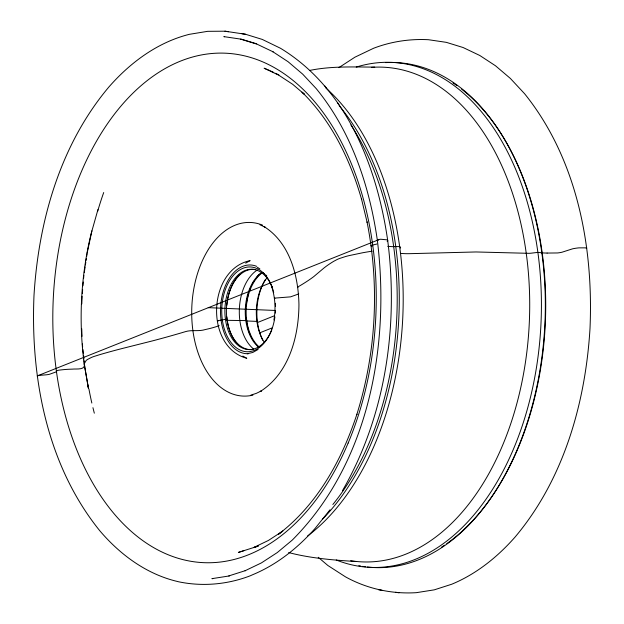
<?xml version="1.0" encoding="UTF-8"?>
<svg xmlns="http://www.w3.org/2000/svg" width="624" height="624" viewBox="0 0 624 624"><rect width="100%" height="100%" fill="white"/><g stroke="black" fill="none" stroke-linecap="round" stroke-linejoin="round"><path stroke-width="0.94" d="M81.806 303.919L82.095 296.283M242.845 356.062L246.761 358.285C204.461 346.804 207.574 269.443 250.146 260.614L245.645 263.149M82.337 293.428L82.657 289.622M82.976 285.815L83.296 282.009M83.616 278.203L83.858 275.348M38.204 375.461L45.895 374.845A6.029 1.271 -7.8 0 0 49.452 374.291L56.105 371.912A1.989 0.421 -7.8 0 0 56.433 371.662A8.003 1.693 -7.8 0 0 56.433 371.576L56.371 370.999L58.133 370.344A2.137 0.452 -7.8 0 1 58.874 370.188L59.709 370.071A29.172 6.162 -7.8 0 1 67.392 369.346A41.067 8.681 -7.8 0 1 72.275 369.135C76.003 368.659 84.006 370.133 84.466 365.407A72.86 15.397 -7.8 0 1 84.201 363.808C78.491 320.502 80.8 276.182 91.12 233.727L97.937 209.625M84.279 272.54L85.114 266.908M85.387 265.028L85.808 262.213M86.081 260.341L86.362 258.461M86.642 256.589L87.056 253.773M273.928 319.979C275.933 308.669 275.137 296.852 271.471 285.964M87.196 252.837L91.9 230.857M342.443 490.729C385.726 415.678 398.603 325.642 387.683 240.388C377.083 166.975 346.671 88.444 280.527 48.29L262.283 39.429L245.521 34.258L242.042 33.735M400.366 248.04L400.546 247.712A9.617 2.036 -7.8 0 0 400.468 247.252L399.649 246.581L392.309 246.636A66.082 13.962 -7.8 0 1 389.017 246.449L387.738 246.355M329.995 509.792L315.136 528.38C297.765 547.973 276.861 564.728 252.525 574.774L250.45 575.718C227.627 584.54 202.41 586.802 178.441 581.747L177.278 581.443C146.398 574.127 119.917 554.525 99.661 530.595L99.427 530.299C46.855 464.911 30.404 377.528 34 295.417C38.563 220.834 60.278 144.511 109.208 86.603L109.457 86.338C130.72 62.228 157.786 42.229 189.345 34.328L207.722 31.325L224.952 31.2L245.521 34.258M387.176 241.472L387.566 241.098A11.193 2.363 -7.8 0 0 386.864 239.819L380.679 239.234A1.934 0.406 -7.8 0 0 379.517 239.413L37.292 375.913A1.934 0.406 -7.8 0 0 37.417 376.147L37.721 376.217M338.84 67.649L354.908 57.19L373.55 48.282C391.03 41.566 409.781 38.727 428.47 39.718L446.324 42.346L463.102 47.525L479.786 55.481L495.464 65.754L510.362 78.429L524.573 93.701C577.145 159.089 593.596 246.472 590 328.583C585.437 403.166 563.722 479.489 514.792 537.397L514.543 537.662C497.094 557.341 476.104 574.166 451.659 584.259L434.249 589.852L416.278 592.675C391.747 594.204 366.943 588.76 345.431 576.818L327.865 565.492L318.224 557.287M258.094 349.456L252.814 352.435L247.307 353.761M586.24 248.36L586.708 248.087A1.934 0.406 -7.8 0 0 586.583 247.853L578.916 247.861A11.193 2.363 -7.8 0 0 572.551 248.836L562.029 252.213A8.323 1.763 -7.8 0 1 557.536 252.954L547.108 253.063M298.763 293.92L290.558 296.86L274.404 298.132L274.934 298.311M378.199 239.85L377.356 240.318C390.195 345.244 369.19 463.024 292.149 540.197L277.228 552.599L261.394 562.91L245.045 570.765L245.45 570.609L228.774 575.929M274.482 315.744L257.525 322.507L256.916 321.399L246.503 320.962L246.73 320.611L226.879 320.323M259.522 332.927L272.189 327.881M376.841 243.984L376.584 244.085A1.989 0.421 -7.8 0 1 375.718 244.312L375.601 244.335A7.972 1.685 -7.8 0 1 375.32 244.382L371.124 245.505A2.137 0.452 -7.8 0 0 370.999 245.692L371.147 245.848A29.18 6.162 -7.8 0 0 371.912 246.285M219.219 325.642L218.579 325.884A34 7.184 -7.8 0 1 215.288 326.976L213.275 327.569A39.117 8.268 -7.8 0 1 205.054 329.605C198.728 331.609 191.966 329.69 185.671 331.578A361.195 76.331 -7.8 0 1 152.919 340.774L121.969 348.566A222.581 47.034 -7.8 0 0 116.22 350.064A226.808 47.931 -7.8 0 0 99.645 354.689L93.889 356.499A29.258 6.185 -7.8 0 0 91.377 357.466L87.649 359.385A36.878 7.792 -7.8 0 0 86.182 360.454L84.201 363.808L88.429 388.331L84.466 365.407M243.968 550.641L238.352 552.435L258.141 546.125M258.118 546.133L253.539 547.591L268.414 540.446L282.828 531.063L278.468 534.277C317.413 504.598 341.858 459.974 356.928 414.172L356.788 414.593C376.264 352.568 379.688 285.675 367.037 221.926L367.13 222.323L361.538 199.126L361.655 199.618C350.329 159.931 331.781 121.298 301.993 92.141L304.66 94.474M250.879 395.101L256.222 393.401L261.456 390.881L260.231 391.521C288.99 373.363 298.795 336.586 298.943 304.418C298.342 275.613 289.793 242.635 263.866 226.457L265.067 227.206L259.943 224.773M229.57 575.897L211.903 578.659L212.706 578.635M372.138 251.168L370.04 251.503A72.852 15.397 -7.8 0 0 362.591 252.775L348.956 255.645A36.878 7.792 -7.8 0 0 345.283 256.62L339.628 258.453A29.258 6.185 -7.8 0 0 337.256 259.436L333.7 261.331A226.801 47.931 -7.8 0 0 326.141 266.339A222.589 47.042 -7.8 0 0 323.996 267.985L313.716 276.643A361.195 76.331 -7.8 0 1 298.498 286.572L297.859 287.508M309.605 70.45C331.016 66.043 352.989 66.971 374.72 67.127M208.205 307.655L275.137 310.456M355.711 561.491C333.208 560.087 310.534 558.285 288.662 552.568M400.468 253.43L405.226 253.656A31.489 6.653 -7.8 0 0 409.945 253.664L476.026 251.963L528.778 253.321A9.493 2.005 -7.8 0 0 531.032 253.196L537.88 252.369L543.574 252.97A66.082 13.962 -7.8 0 0 547.108 253.063M224.656 36.722L223.86 36.629L241.402 39.211L256.675 43.805M224.952 31.2L228.454 31.73M378.479 589.742L381.958 590.265M395.546 592.27L399.048 592.8M377.84 240.544L377.364 240.38C369.541 185.968 351.382 131.563 316.173 88.561L302.687 74.147L288.054 61.698L272.665 51.613L273.055 51.8L257.057 44.187L240.607 39.117M218.15 321.009L217.675 320.72L225.443 319.363L227.175 319.8M269.513 70.45L264.116 68.203L278.678 75.137L292.679 84.31L304.512 94.38M270.364 70.855L273.757 72.47M275.457 73.281L278.858 74.896M257.345 267.267L259.873 268.921M324.893 86.042L326.149 87.695M337.763 103.085L338.926 104.621M271.214 284.872L273.109 290.168M273.304 290.987L273.694 292.617M87.789 384.844L88.148 386.981M82.345 343.933L82.641 346.749M82.93 349.557L83.327 353.301M83.522 355.173L83.912 358.917M84.107 360.789L84.692 366.413M275.371 303.638L275.48 306.275M81.736 328.731L82.04 336.328M262.72 340.275A46.777 29.632 -87.6 0 1 265.138 279.911M264.202 342.139A42.822 27.128 -87.6 0 1 267.275 277.485M250.162 334.792A42.822 27.128 -87.6 0 1 249.179 332.218M248.321 329.534A42.822 27.128 -87.6 0 1 247.58 326.758M246.979 323.895A42.822 27.128 -87.6 0 1 246.168 317.983M246.191 305.807A42.822 27.128 -87.6 0 1 248.399 294.005M249.272 291.221A42.822 27.128 -87.6 0 1 250.271 288.538M253.032 282.734A42.822 27.128 -87.6 0 1 253.929 281.213M256.862 277.048A42.822 27.128 -87.6 0 1 259.568 274.1M259.233 346.991A41.504 26.294 -87.6 0 1 246.184 309.863A41.504 26.294 -87.6 0 1 261.628 273.257M258.882 347.412A41.504 26.294 -87.6 0 1 245.302 309.332A41.504 26.294 -87.6 0 1 261.877 272.376M253.57 348.98A43.477 27.542 -87.6 0 1 239.374 308.568A43.477 27.542 -87.6 0 1 257.33 269.966M240.224 346.624A41.504 26.294 -87.6 0 1 238.61 345.212M237.073 343.606A41.504 26.294 -87.6 0 1 226.847 316.906M226.879 305.105A41.504 26.294 -87.6 0 1 239.834 274.373M253.633 349.417A40.186 25.459 -87.6 0 1 226.434 309.496A40.186 25.459 -87.6 0 1 255.622 269.552M263.117 272.75A40.186 25.459 -87.6 0 1 264.194 273.562M265.762 274.934A40.186 25.459 -87.6 0 1 266.76 275.948M271.768 329.909A40.186 25.459 -87.6 0 1 233.314 340.298A40.186 25.459 -87.6 0 1 234.367 279.178A40.186 25.459 -87.6 0 1 272.493 288.101M274.919 316.867A42.424 26.879 -87.6 0 1 235.661 347.272A42.424 26.879 -87.6 0 1 229.679 280.465A42.424 26.879 -87.6 0 1 272.306 287.703M275.41 303.303A42.424 26.879 -87.6 0 1 275.488 304.808M275.48 310.853A42.424 26.879 -87.6 0 1 275.332 313.115M248.547 353.699A44.405 28.127 -87.6 0 1 220.779 304.613A44.405 28.127 -87.6 0 1 256.675 266.347M252.899 395.132A86.884 55.037 -87.6 0 1 191.919 304.957A86.884 55.037 -87.6 0 1 262.525 225.131M371.366 67.376A247.572 156.835 -87.6 0 1 529.37 321.11A247.572 156.835 -87.6 0 1 350.704 560.719M356.242 67.088A252.728 160.103 -87.6 0 1 541.094 321.079A252.728 160.103 -87.6 0 1 336.25 559.993M385.593 62.618A252.728 160.103 -87.6 0 1 545.08 319.504A252.728 160.103 -87.6 0 1 367.333 567.013M365.438 566.779A252.728 160.103 -87.6 0 1 362.599 566.366M360.719 566.046A252.728 160.103 -87.6 0 1 358.831 565.687M453.008 82.945A251.402 159.26 -87.6 0 1 456.963 85.667M461.635 89.17A251.402 159.26 -87.6 0 1 545.509 318.154A251.402 159.26 -87.6 0 1 446.761 543.644M444.499 545.212A251.402 159.26 -87.6 0 1 441.457 547.225M350.899 124.956A251.402 159.26 -87.6 0 1 332.857 504.504M339.105 105.62A252.728 160.103 -87.6 0 1 322.577 519.106M325.876 88A252.728 160.103 -87.6 0 1 402.862 315.487A252.728 160.103 -87.6 0 1 307.476 536.102M94.325 413.182A252.728 160.103 -87.6 0 1 92.937 407.675M91.837 403.042A252.728 160.103 -87.6 0 1 88.912 388.931M97.57 211.575A252.728 160.103 -87.6 0 1 103.701 192.527M348.13 443.079A254.959 161.507 -87.6 0 0 226.621 53.258A254.959 161.507 -87.6 0 0 68.804 427.424A254.959 161.507 -87.6 0 0 348.13 443.079"/></g></svg>
